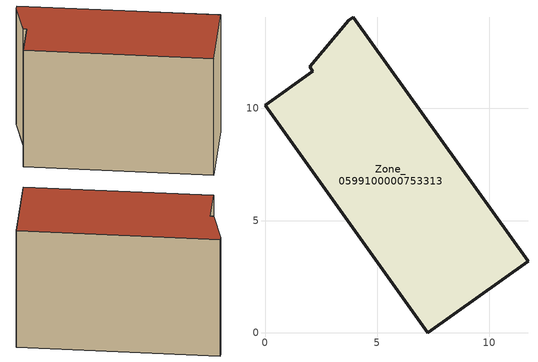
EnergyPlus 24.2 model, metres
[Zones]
Zone_0599100000753313
 floor ground (C_G): 3.73,13.92 3.94,14.07 11.72,3.19 7.26,0 0,10.15 2.14,11.67 2,11.86 z0
 wall outside (C_F): 0,10.15 7.26,0 11.72,3.19 3.94,14.07 3.73,13.92 2,11.86 2.14,11.67 0,10.15 z0:8.92
 roof outside (C_R): 3.94,14.07 3.73,13.92 2,11.86 2.14,11.67 0,10.15 7.26,0 11.72,3.19 z8.92
[BUILDING]
Pand.0599100000753313: North Axis=0; Terrain=City; Loads Convergence Tolerance Value=0.04; Temperature Convergence Tolerance Value=0.4; Solar Distribution=FullExterior; Maximum Number of Warmup Days=25; Minimum Number of Warmup Days=1
[Site:Location]
Rotterdam.The.Hague.AP_ZH_NLD Design_Conditions: Latitude=51.96; Longitude=4.45; Time Zone=1; Elevation=-4.5
[SITE:GROUNDTEMPERATURE:BUILDINGSURFACE]
18, 18, 18, 18, 18, 18, 18, 18, 18, 18, 18, 18
[MATERIAL] Thermal Absorptance=0.9; Solar Absorptance=0.7; Visible Absorptance=0.7
Name | Roughness | Thickness | Conductivity | Density | Specific Heat
G.TI.2006-2014 | MediumSmooth | 0.15 | 0.06 | 540 | 1210
F.TI.2006-2014 | Rough | 0.3 | 0.12 | 1920 | 840
R.TI.2006-2014 | MediumRough | 0.2 | 0.08 | 1500 | 1000
[CONSTRUCTION]
C_G: G.TI.2006-2014
C_F: F.TI.2006-2014
C_R: R.TI.2006-2014
[ZONE]
Zone_0599100000753313: Type=1; Multiplier=1; Ceiling Height=Autocalculate; Volume=Autocalculate; Floor Area=autocalculate; Part of Total Floor Area=Yes
[ZONEINFILTRATION:DESIGNFLOWRATE]
Infil_Zone_0599100000753313: Zone or ZoneList or Space or SpaceList=Zone_0599100000753313; Schedule=AlwaysOn; Design Flow Rate Calculation Method=Flow/Area; Flow Rate per Floor Area=0.0015; Constant Term Coefficient=1; Temperature Term Coefficient=0; Velocity Term Coefficient=0; Velocity Squared Term Coefficient=0
[HVACTEMPLATE:ZONE:IDEALLOADSAIRSYSTEM]
Zone_0599100000753313: Maximum Heating Supply Air Temperature=50; Minimum Cooling Supply Air Temperature=13; Maximum Heating Supply Air Humidity Ratio=0.0156; Minimum Cooling Supply Air Humidity Ratio=0.0077; Heating Limit=NoLimit; Cooling Limit=NoLimit; Dehumidification Control Type=ConstantSensibleHeatRatio; Cooling Sensible Heat Ratio=0.7; Dehumidification Setpoint=60; Humidification Control Type=None; Humidification Setpoint=30; Outdoor Air Method=None; Outdoor Air Flow Rate per Person=0.00944; Outdoor Air Flow Rate per Zone Floor Area=0; Outdoor Air Flow Rate per Zone=0; Demand Controlled Ventilation Type=None; Outdoor Air Economizer Type=NoEconomizer; Heat Recovery Type=None; Sensible Heat Recovery Effectiveness=0.7; Latent Heat Recovery Effectiveness=0.65
[ZONECONTROL:THERMOSTAT]
ThermostatControl_Zone_0599100000753313: Zone or ZoneList=Zone_0599100000753313; Control Type Schedule=DualSetpointControlType; Control 1=Thermostat_Zone_0599100000753313; Temperature Difference Between Cutout And Setpoint=0
[THERMOSTATSETPOINT:DUALSETPOINT]
Thermostat_Zone_0599100000753313: Heating Setpoint Temperature Schedule=HeatingSetpoint_Zone_0599100000753313; Cooling Setpoint Temperature Schedule=CoolingSetpoint_Zone_0599100000753313
[SCHEDULE:COMPACT]
HeatingSetpoint_Zone_0599100000753313: Through: 12/31, For: AllDays, Until: 24:00, 21
CoolingSetpoint_Zone_0599100000753313: Through: 12/31, For: AllDays, Until: 24:00, 24
DualSetpointControlType: Through: 12/31, For: AllDays, Until: 24:00, 4
AlwaysOn: Through: 12/31, For: AllDays, Until: 24:00, 1
